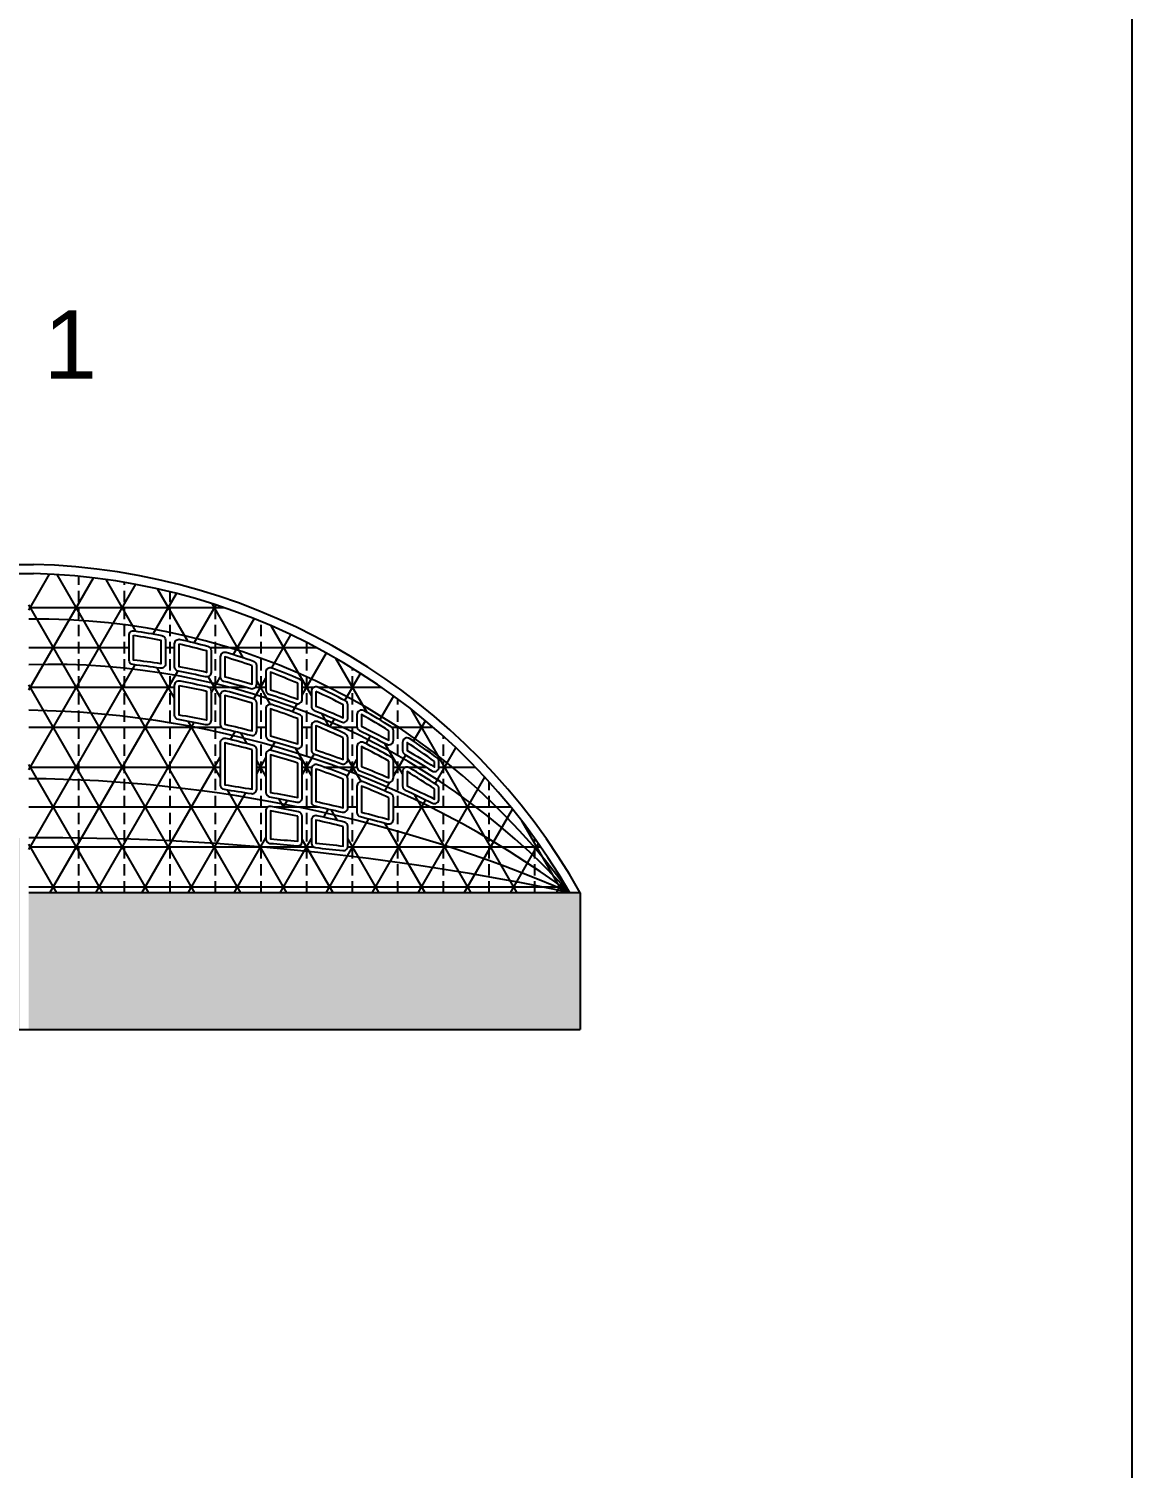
# Model space of a CAD drawing. Header units: inches. Extents: x 21 to 132, y 19 to 196.
# Drawn here: x 107.98 to 132.19, y 132.53 to 164.1 of the extents above; entities that cross this region are included whole.
import ezdxf

# ---------------------------------------------------------------- set-up
doc = ezdxf.new("R2010")
doc.units = ezdxf.units.IN
doc.header["$MEASUREMENT"] = 0
doc.linetypes.add('DIVIDE', pattern=[1.25, 0.5, -0.25, 0, -0.25, 0, -0.25])
doc.linetypes.add('HIDDEN', pattern=[0.375, 0.25, -0.125])
for name, color, linetype in [('ax', 40, 'DIVIDE'), ('FURN', 253, 'Continuous'), ('inwall', 41, 'Continuous'), ('wall', 7, 'Continuous')]:
    doc.layers.add(name, color=color, linetype=linetype)
doc.layers.add('door&win', color=5, linetype='Continuous', lineweight=25)
doc.styles.get("Standard").update_dxf_attribs({"font": 'arial.ttf'})

msp = doc.modelspace()

# ---------------------------------------------------------------- hatches: boundary and pattern name
at = {"layer": 'FURN'}
h = msp.add_hatch(dxfattribs=at)
h.set_pattern_fill('NET3', color=256, scale=7)
h.set_pattern_definition([(0, (141.3531, 111.15675), (0, 0.875), []), (60, (141.3531, 111.15675), (-0.757772, 0.4375), []), (120, (141.3531, 111.15675), (-0.757772, -0.4375), [])])
h.paths.add_polyline_path([(107.97891, 152.15202), (108.07891, 152.15202, -0.26232587), (119.84883, 145.15202), (107.97891, 145.15202)])
h.paths.add_polyline_path([(111.26166, 148.94919, -0.00744397), (111.85874, 148.83544, 0.47504345), (111.97891, 148.93339), (111.97891, 149.57474, 0.34975505), (111.90122, 149.67222, 0.01008667), (111.29727, 149.79767, 0.46938281), (111.17891, 149.69936), (111.17891, 149.04769, 0.36430136)], flags=16)
h.paths.add_polyline_path([(111.27891, 149.04769, -0.00744397), (111.87891, 148.93339), (111.87891, 149.57474, 0.01008667), (111.27891, 149.69936)], flags=0)
h.paths.add_polyline_path([(112.17891, 147.51853, 0.37151051), (112.26417, 147.41963, -0.00495158), (112.86221, 147.32442, 0.4642512), (112.97891, 147.42302), (112.97891, 148.28773, 0.34041989), (112.90446, 148.38442, 0.00768359), (112.30148, 148.53387, 0.48256168), (112.17891, 148.43645)], flags=16)
h.paths.add_polyline_path([(112.27891, 147.51853, -0.00495158), (112.87891, 147.42302), (112.87891, 148.28773, 0.00768359), (112.27891, 148.43645)], flags=0)
h.paths.add_polyline_path([(112.25679, 148.74931, -0.00752483), (112.85386, 148.60437, 0.49047188), (112.97891, 148.70118), (112.97891, 149.30976, 0.33075378), (112.9078, 149.40549, 0.01025451), (112.30385, 149.57432, 0.49012549), (112.17891, 149.47748), (112.17891, 148.84683, 0.35028282)], flags=16)
h.paths.add_polyline_path([(112.27891, 148.84683, -0.00752483), (112.87891, 148.70118), (112.87891, 149.30976, 0.01025451), (112.27891, 149.47748)], flags=0)
h.paths.add_polyline_path([(111.85718, 149.88719, 0.47994426), (111.97891, 149.9848), (111.97891, 150.46279, 0.33881099), (111.90502, 150.55933, 0.01094233), (111.30077, 150.70862, 0.48032484), (111.17891, 150.61104), (111.17891, 150.1061, 0.36246977), (111.26102, 150.00771, -0.00981709)], flags=16)
h.paths.add_polyline_path([(110.97891, 150.17345), (110.97891, 150.69457, 0.35920125), (110.89793, 150.79274, 0.01077794), (110.29369, 150.89637, 0.45834551), (110.17891, 150.79747), (110.17891, 150.25458, 0.3809247), (110.26744, 150.15524, -0.00970998), (110.86359, 150.07464, 0.46001735)], flags=16)
h.paths.add_polyline_path([(111.87891, 149.9848), (111.87891, 150.46279, 0.01094233), (111.27891, 150.61104), (111.27891, 150.1061, -0.00981709)], flags=0)
h.paths.add_polyline_path([(110.87891, 150.17345), (110.87891, 150.69457, 0.01077794), (110.27891, 150.79747), (110.27891, 150.25458, -0.00970998)], flags=0)
h.paths.add_polyline_path([(113.17891, 147.35255, 0.36213708), (113.26091, 147.25418, -0.00498056), (113.85895, 147.13856, 0.47436793), (113.97891, 147.23655), (113.97891, 147.99559, 0.32603166), (113.90943, 148.09082, 0.00779357), (113.30645, 148.27375, 0.49849144), (113.17891, 148.17761)], flags=16)
h.paths.add_polyline_path([(112.25461, 149.79318, -0.00997163), (112.85076, 149.63113, 0.50048749), (112.97891, 149.72709), (112.97891, 150.13085, 0.31982612), (112.91156, 150.22536, 0.01051556), (112.30756, 150.4199, 0.50211451), (112.17891, 150.32409), (112.17891, 149.89018, 0.34401375)], flags=16)
h.paths.add_polyline_path([(113.25191, 148.49708, -0.00762804), (113.84899, 148.31979, 0.50629731), (113.97891, 148.41521), (113.97891, 148.96962, 0.31157235), (113.91439, 149.06311, 0.01048187), (113.31044, 149.27789, 0.51159075), (113.17891, 149.18299), (113.17891, 148.59336, 0.33622779)], flags=16)
h.paths.add_polyline_path([(113.27891, 147.35255, -0.00498056), (113.87891, 147.23655), (113.87891, 147.99559, 0.00779357), (113.27891, 148.17761)], flags=0)
h.paths.add_polyline_path([(112.27891, 149.89018, -0.00997163), (112.87891, 149.72709), (112.87891, 150.13085, 0.01051556), (112.27891, 150.32409)], flags=0)
h.paths.add_polyline_path([(113.17891, 146.94581), (113.17891, 146.33397, 0.38935549), (113.27036, 146.23433, -0.00250742), (113.86936, 146.1799, 0.44251148), (113.97891, 146.27944), (113.97891, 146.82822, 0.3557552), (113.89913, 146.92616, 0.00504887), (113.29715, 147.04413, 0.46901843)], flags=16)
h.paths.add_polyline_path([(113.27891, 148.59336, -0.00762804), (113.87891, 148.41521), (113.87891, 148.96962, 0.01048187), (113.27891, 149.18299)], flags=0)
h.paths.add_polyline_path([(113.27891, 146.94581), (113.27891, 146.33397, -0.00250742), (113.87891, 146.27944), (113.87891, 146.82822, 0.00504887)], flags=0)
h.paths.add_polyline_path([(113.2482, 149.50872, -0.0101803), (113.84435, 149.30282, 0.52179267), (113.97891, 149.39666), (113.97891, 149.74484, 0.30022332), (113.91823, 149.83679, 0.01078927), (113.31423, 150.07984, 0.52436319), (113.17891, 149.98628), (113.17891, 149.60389, 0.32546094)], flags=16)
h.paths.add_polyline_path([(113.27891, 149.60389, -0.0101803), (113.87891, 149.39666), (113.87891, 149.74484, 0.01078927), (113.27891, 149.98628)], flags=0)
h.paths.add_polyline_path([(114.17891, 147.86276), (114.17891, 147.1523, 0.35276302), (114.25765, 147.05458, -0.00501564), (114.85569, 146.91815, 0.4846342), (114.97891, 147.01542), (114.97891, 147.64581, 0.31152428), (114.9144, 147.7393, 0.00793049), (114.31142, 147.95733, 0.51486926)], flags=16)
h.paths.add_polyline_path([(114.24704, 148.19046, -0.00775627), (114.84411, 147.97931, 0.52258828), (114.97891, 148.07306), (114.97891, 148.54876, 0.29208482), (114.92097, 148.63948, 0.01078034), (114.31702, 148.90379, 0.53395192), (114.17891, 148.81134), (114.17891, 148.28524, 0.32209234)], flags=16)
h.paths.add_polyline_path([(114.27891, 147.86276), (114.27891, 147.1523, -0.00501564), (114.87891, 147.01542), (114.87891, 147.64581, 0.00793049)], flags=0)
h.paths.add_polyline_path([(114.27891, 148.28524, -0.00775627), (114.87891, 148.07306), (114.87891, 148.54876, 0.01078034), (114.27891, 148.81134)], flags=0)
h.paths.add_polyline_path([(114.17891, 146.74281), (114.17891, 146.23972, 0.38454921), (114.2687, 146.14024, -0.00251159), (114.8677, 146.07569, 0.4475247), (114.97891, 146.17506), (114.97891, 146.60403, 0.34624964), (114.90244, 146.70122, 0.00508544), (114.30045, 146.84046, 0.47933939)], flags=16)
h.paths.add_polyline_path([(114.24178, 149.15019, -0.01045307), (114.83793, 148.89722, 0.5440367), (114.97891, 148.98844), (114.97891, 149.27278, 0.2802194), (114.92491, 149.36157, 0.01114662), (114.3209, 149.65757, 0.54765346), (114.17891, 149.56681), (114.17891, 149.24304, 0.30670582)], flags=16)
h.paths.add_polyline_path([(114.27891, 146.74281), (114.27891, 146.23972, -0.00251159), (114.87891, 146.17506), (114.87891, 146.60403, 0.00508544)], flags=0)
h.paths.add_polyline_path([(114.27891, 149.24304, -0.01045307), (114.87891, 148.98844), (114.87891, 149.27278, 0.01114662), (114.27891, 149.56681)], flags=0)
h.paths.add_polyline_path([(115.17891, 147.91982, 0.30782853), (115.24216, 147.82682, -0.00791314), (115.83924, 147.5799, 0.53942474), (115.97891, 147.67169), (115.97891, 148.0395, 0.27214053), (115.92755, 148.12688, 0.01116731), (115.3236, 148.44564, 0.55742443), (115.17891, 148.35618)], flags=16)
h.paths.add_polyline_path([(115.17891, 147.48905), (115.17891, 146.91709, 0.34337603), (115.25439, 146.82015, -0.00505722), (115.85243, 146.66242, 0.49506741), (115.97891, 146.75885), (115.97891, 147.23512, 0.29684262), (115.91937, 147.32657, 0.0080984), (115.31639, 147.58177, 0.53177375)], flags=16)
h.paths.add_polyline_path([(115.23537, 148.71187, -0.01080468), (115.83152, 148.40745, 0.56744163), (115.97891, 148.4955), (115.97891, 148.7051, 0.25963583), (115.93158, 148.7901, 0.01161105), (115.32758, 149.14519, 0.57224415), (115.17891, 149.05783), (115.17891, 148.8019, 0.28762688)], flags=16)
h.paths.add_polyline_path([(115.27891, 147.91982, -0.00791314), (115.87891, 147.67169), (115.87891, 148.0395, 0.01116731), (115.27891, 148.35618)], flags=0)
h.paths.add_polyline_path([(115.27891, 147.48905), (115.27891, 146.91709, -0.00505722), (115.87891, 146.75885), (115.87891, 147.23512, 0.0080984)], flags=0)
h.paths.add_polyline_path([(115.27891, 148.8019, -0.01080468), (115.87891, 148.4955), (115.87891, 148.7051, 0.01161105), (115.27891, 149.05783)], flags=0)
h.paths.add_polyline_path([(116.17891, 147.80879), (116.17891, 147.49372, 0.29338269), (116.23729, 147.4028, -0.00810349), (116.83436, 147.11768, 0.55690175), (116.97891, 147.20721), (116.97891, 147.43119, 0.25155006), (116.93413, 147.51456, 0.01166926), (116.33018, 147.89464, 0.58228568)], flags=16)
h.paths.add_polyline_path([(116.17891, 148.27258, 0.26807771), (116.22895, 148.18595, -0.0112573), (116.8251, 147.82402, 0.59229622), (116.97891, 147.90831), (116.97891, 148.0283, 0.23823999), (116.93825, 148.10879, 0.01221925), (116.33425, 148.5317, 0.59847763), (116.17891, 148.4484)], flags=16)
h.paths.add_polyline_path([(116.27891, 147.80879), (116.27891, 147.49372, -0.00810349), (116.87891, 147.20721), (116.87891, 147.43119, 0.01166926)], flags=0)
h.paths.add_polyline_path([(116.27891, 148.27258, -0.0112573), (116.87891, 147.90831), (116.87891, 148.0283, 0.01221925), (116.27891, 148.4484)], flags=0)
at = {"layer": 'inwall'}
h = msp.add_hatch(dxfattribs=at)
h.set_pattern_fill('BRICK', color=253, scale=0.6)
h.set_pattern_definition([(0, (141.35314, 111.15675), (0, 0.15), []), (90, (141.35314, 111.15675), (-0.3, 0), [0.15, -0.15]), (90, (141.50314, 111.15675), (-0.3, 0), [-0.15, 0.15])])
h.paths.add_polyline_path([(47.97891, 146.35202), (47.97891, 142.15202), (53.77891, 142.15202), (53.77891, 146.35202)])
h.paths.add_polyline_path([(53.97891, 142.15202), (59.77891, 142.15202), (59.77891, 146.35202), (53.97891, 146.35202)])
h.paths.add_polyline_path([(54.87891, 144.85202), (54.87891, 145.85202), (58.87891, 145.85202), (58.87891, 144.85202)], flags=16)
h.paths.add_polyline_path([(54.92891, 144.90202), (54.92891, 145.80202), (58.82891, 145.80202), (58.82891, 144.90202)], flags=0)
h.paths.add_polyline_path([(59.97891, 142.15202), (65.77891, 142.15202), (65.77891, 146.35202), (59.97891, 146.35202)])
h.paths.add_polyline_path([(60.87891, 144.85202), (60.87891, 145.85202), (64.87891, 145.85202), (64.87891, 144.85202)], flags=16)
h.paths.add_polyline_path([(60.92891, 144.90202), (60.92891, 145.80202), (64.82891, 145.80202), (64.82891, 144.90202)], flags=0)
h.paths.add_polyline_path([(71.77891, 142.15202), (71.77891, 146.35202), (65.97891, 146.35202), (65.97891, 142.15202)])
h.paths.add_polyline_path([(66.87891, 144.85202), (66.87891, 145.85202), (70.87891, 145.85202), (70.87891, 144.85202)], flags=16)
h.paths.add_polyline_path([(66.92891, 144.90202), (66.92891, 145.80202), (70.82891, 145.80202), (70.82891, 144.90202)], flags=0)
h.paths.add_polyline_path([(83.97891, 142.15202), (89.77891, 142.15202), (89.77891, 146.35202), (83.97891, 146.35202)])
h.paths.add_polyline_path([(84.87891, 144.85202), (84.87891, 145.85202), (88.87891, 145.85202), (88.87891, 144.85202)], flags=16)
h.paths.add_polyline_path([(84.92891, 144.90202), (84.92891, 145.80202), (88.82891, 145.80202), (88.82891, 144.90202)], flags=0)
h.paths.add_polyline_path([(95.77891, 142.15202), (95.77891, 146.35202), (89.97891, 146.35202), (89.97891, 142.15202)])
h.paths.add_polyline_path([(90.87891, 144.85202), (90.87891, 145.85202), (94.87891, 145.85202), (94.87891, 144.85202)], flags=16)
h.paths.add_polyline_path([(90.92891, 144.90202), (90.92891, 145.80202), (94.82891, 145.80202), (94.82891, 144.90202)], flags=0)
h.paths.add_polyline_path([(101.77891, 142.15202), (101.77891, 146.35202), (95.97891, 146.35202), (95.97891, 142.15202)])
h.paths.add_polyline_path([(96.87891, 144.85202), (96.87891, 145.85202), (100.87891, 145.85202), (100.87891, 144.85202)], flags=16)
h.paths.add_polyline_path([(96.92891, 144.90202), (96.92891, 145.80202), (100.82891, 145.80202), (100.82891, 144.90202)], flags=0)
h.paths.add_polyline_path([(107.77891, 142.15202), (107.77891, 146.35202), (101.97891, 146.35202), (101.97891, 142.15202)])
h.paths.add_polyline_path([(120.07891, 142.15202), (120.07891, 145.15202), (107.97891, 145.15202), (107.97891, 142.15202)])

# ---------------------------------------------------------------- linework, layer by layer
msp.add_line((132.18873, 19.16754), (132.18873, 195.67672))
at = {"layer": 'door&win'}
for points in [[(110.17891, 150.79747, -0.45834551), (110.29369, 150.89637, -0.01077794), (110.89793, 150.79274, -0.35920125), (110.97891, 150.69457), (110.97891, 150.17345, -0.46001735), (110.86359, 150.07464, 0.00970998), (110.26744, 150.15524, -0.3809247), (110.17891, 150.25458)], [(110.27891, 150.79747, -0.01077794), (110.87891, 150.69457), (110.87891, 150.17345, 0.00970998), (110.27891, 150.25458)], [(111.17891, 150.61104, -0.48032484), (111.30077, 150.70862, -0.01094233), (111.90502, 150.55933, -0.33881099), (111.97891, 150.46279), (111.97891, 149.9848, -0.47994426), (111.85718, 149.88719, 0.00981709), (111.26102, 150.00771, -0.36246977), (111.17891, 150.1061)], [(111.27891, 150.61104, -0.01094233), (111.87891, 150.46279), (111.87891, 149.9848, 0.00981709), (111.27891, 150.1061)], [(112.97891, 150.13085, 0.31982612), (112.91156, 150.22536, 0.01051556), (112.30756, 150.4199, 0.50211451), (112.17891, 150.32409), (112.17891, 149.89018, 0.34401375), (112.25461, 149.79318, -0.00997163), (112.85076, 149.63113, 0.50048749), (112.97891, 149.72709)], [(112.87891, 150.13085, 0.01051556), (112.27891, 150.32409), (112.27891, 149.89018, -0.00997163), (112.87891, 149.72709)], [(113.91823, 149.83679, 0.01078927), (113.31423, 150.07984, 0.52436319), (113.17891, 149.98628), (113.17891, 149.60389, 0.32546094), (113.2482, 149.50872, -0.0101803), (113.84435, 149.30282, 0.52179267), (113.97891, 149.39666), (113.97891, 149.74484, 0.30022332)], [(113.87891, 149.74484, 0.01078927), (113.27891, 149.98628), (113.27891, 149.60389, -0.0101803), (113.87891, 149.39666)], [(111.17891, 149.69936, -0.46938281), (111.29727, 149.79767, -0.01008667), (111.90122, 149.67222, -0.34975505), (111.97891, 149.57474), (111.97891, 148.93339, -0.47504345), (111.85874, 148.83544, 0.00744397), (111.26166, 148.94919, -0.36430136), (111.17891, 149.04769)], [(111.27891, 149.69936, -0.01008667), (111.87891, 149.57474), (111.87891, 148.93339, 0.00744397), (111.27891, 149.04769)], [(114.3209, 149.65757, 0.54765346), (114.17891, 149.56681), (114.17891, 149.24304, 0.30670582), (114.24178, 149.15019, -0.01045307), (114.83793, 148.89722, 0.5440367), (114.97891, 148.98844), (114.97891, 149.27278, 0.2802194), (114.92491, 149.36157, 0.01114662)], [(112.97891, 149.30976, 0.33075378), (112.9078, 149.40549, 0.01025451), (112.30385, 149.57432, 0.49012549), (112.17891, 149.47748), (112.17891, 148.84683, 0.35028282), (112.25679, 148.74931, -0.00752483), (112.85386, 148.60437, 0.49047188), (112.97891, 148.70118)], [(112.87891, 149.30976, 0.01025451), (112.27891, 149.47748), (112.27891, 148.84683, -0.00752483), (112.87891, 148.70118)], [(114.27891, 149.56681), (114.27891, 149.24304, -0.01045307), (114.87891, 148.98844), (114.87891, 149.27278, 0.01114662)], [(113.91439, 149.06311, 0.01048187), (113.31044, 149.27789, 0.51159075), (113.17891, 149.18299), (113.17891, 148.59336, 0.33622779), (113.25191, 148.49708, -0.00762804), (113.84899, 148.31979, 0.50629731), (113.97891, 148.41521), (113.97891, 148.96962, 0.31157235)], [(113.87891, 148.96962, 0.01048187), (113.27891, 149.18299), (113.27891, 148.59336, -0.00762804), (113.87891, 148.41521)], [(115.93158, 148.7901, 0.01161105), (115.32758, 149.14519, 0.57224415), (115.17891, 149.05783), (115.17891, 148.8019, 0.28762688), (115.23537, 148.71187, -0.01080468), (115.83152, 148.40745, 0.56744163), (115.97891, 148.4955), (115.97891, 148.7051, 0.25963583)], [(115.87891, 148.7051, 0.01161105), (115.27891, 149.05783), (115.27891, 148.8019, -0.01080468), (115.87891, 148.4955)], [(114.97891, 148.54876, 0.29208482), (114.92097, 148.63948, 0.01078034), (114.31702, 148.90379, 0.53395192), (114.17891, 148.81134), (114.17891, 148.28524, 0.32209234), (114.24704, 148.19046, -0.00775627), (114.84411, 147.97931, 0.52258828), (114.97891, 148.07306)], [(114.87891, 148.54876, 0.01078034), (114.27891, 148.81134), (114.27891, 148.28524, -0.00775627), (114.87891, 148.07306)], [(112.97891, 148.28773, 0.34041989), (112.90446, 148.38442, 0.00768359), (112.30148, 148.53387, 0.48256168), (112.17891, 148.43645), (112.17891, 147.51853, 0.37151051), (112.26417, 147.41963, -0.00495158), (112.86221, 147.32442, 0.4642512), (112.97891, 147.42302)], [(112.87891, 148.28773, 0.00768359), (112.27891, 148.43645), (112.27891, 147.51853, -0.00495158), (112.87891, 147.42302)], [(115.92755, 148.12688, 0.01116731), (115.3236, 148.44564, 0.55742443), (115.17891, 148.35618), (115.17891, 147.91982, 0.30782853), (115.24216, 147.82682, -0.00791314), (115.83924, 147.5799, 0.53942474), (115.97891, 147.67169), (115.97891, 148.0395, 0.27214053)], [(116.93825, 148.10879, 0.01221925), (116.33425, 148.5317, 0.59847763), (116.17891, 148.4484), (116.17891, 148.27258, 0.26807771), (116.22895, 148.18595, -0.0112573), (116.8251, 147.82402, 0.59229622), (116.97891, 147.90831), (116.97891, 148.0283, 0.23823999)], [(116.87891, 148.0283, 0.01221925), (116.27891, 148.4484), (116.27891, 148.27258, -0.0112573), (116.87891, 147.90831)], [(113.97891, 147.99559, 0.32603166), (113.90943, 148.09082, 0.00779357), (113.30645, 148.27375, 0.49849144), (113.17891, 148.17761), (113.17891, 147.35255, 0.36213708), (113.26091, 147.25418, -0.00498056), (113.85895, 147.13856, 0.47436793), (113.97891, 147.23655)], [(113.87891, 147.99559, 0.00779357), (113.27891, 148.17761), (113.27891, 147.35255, -0.00498056), (113.87891, 147.23655)], [(115.87891, 148.0395, 0.01116731), (115.27891, 148.35618), (115.27891, 147.91982, -0.00791314), (115.87891, 147.67169)], [(114.97891, 147.64581, 0.31152428), (114.9144, 147.7393, 0.00793049), (114.31142, 147.95733, 0.51486926), (114.17891, 147.86276), (114.17891, 147.1523, 0.35276302), (114.25765, 147.05458, -0.00501564), (114.85569, 146.91815, 0.4846342), (114.97891, 147.01542)], [(114.87891, 147.64581, 0.00793049), (114.27891, 147.86276), (114.27891, 147.1523, -0.00501564), (114.87891, 147.01542)], [(116.97891, 147.43119, 0.25155006), (116.93413, 147.51456, 0.01166926), (116.33018, 147.89464, 0.58228568), (116.17891, 147.80879), (116.17891, 147.49372, 0.29338269), (116.23729, 147.4028, -0.00810349), (116.83436, 147.11768, 0.55690175), (116.97891, 147.20721)], [(116.87891, 147.43119, 0.01166926), (116.27891, 147.80879), (116.27891, 147.49372, -0.00810349), (116.87891, 147.20721)], [(115.97891, 147.23512, 0.29684262), (115.91937, 147.32657, 0.0080984), (115.31639, 147.58177, 0.53177375), (115.17891, 147.48905), (115.17891, 146.91709, 0.34337603), (115.25439, 146.82015, -0.00505722), (115.85243, 146.66242, 0.49506741), (115.97891, 146.75885)], [(115.87891, 147.23512, 0.0080984), (115.27891, 147.48905), (115.27891, 146.91709, -0.00505722), (115.87891, 146.75885)], [(113.97891, 146.82822, 0.3557552), (113.89913, 146.92616, 0.00504887), (113.29715, 147.04413, 0.46901843), (113.17891, 146.94581), (113.17891, 146.33397, 0.38935549), (113.27036, 146.23433, -0.00250742), (113.86936, 146.1799, 0.44251148), (113.97891, 146.27944)], [(113.87891, 146.82822, 0.00504887), (113.27891, 146.94581), (113.27891, 146.33397, -0.00250742), (113.87891, 146.27944)], [(114.97891, 146.60403, 0.34624964), (114.90244, 146.70122, 0.00508544), (114.30045, 146.84046, 0.47933939), (114.17891, 146.74281), (114.17891, 146.23972, 0.38454921), (114.2687, 146.14024, -0.00251159), (114.8677, 146.07569, 0.4475247), (114.97891, 146.17506)], [(114.87891, 146.60403, 0.00508544), (114.27891, 146.74281), (114.27891, 146.23972, -0.00251159), (114.87891, 146.17506)]]:
    msp.add_lwpolyline(points, format="xyb", close=True, dxfattribs=at)
at = {"layer": 'inwall', "color": 253, "linetype": 'HIDDEN'}
for p, q in [((109.07891, 145.15202), (109.07891, 152.09258)), ((110.07891, 145.15202), (110.07891, 151.96037)), ((111.07891, 145.15202), (111.07891, 151.75326)), ((112.07891, 145.15202), (112.07891, 151.46773)), ((113.07891, 145.15202), (113.07891, 151.09858)), ((114.07891, 145.15202), (114.07891, 150.63836)), ((115.07891, 145.15202), (115.07891, 150.07648)), ((116.07891, 145.15202), (116.07891, 149.39764)), ((117.07891, 145.15202), (117.07891, 148.5789)), ((118.07891, 145.15202), (118.07891, 147.58368)), ((119.07891, 145.15202), (119.07891, 146.34751))]:
    msp.add_line(p, q, dxfattribs=at)
at = {"layer": 'inwall', "color": 253}
for centre, radius, start, end in [((108.19236, 136.83032), 14.32215, 35.52351, 90.853943), ((108.49036, 134.76745), 15.39006, 42.435331, 91.904412), ((107.74711, 128.8541), 20.2996, 53.40495, 89.345731), ((107.7633, 117.19935), 30.45343, 66.618432, 89.594348), ((108.34725, 90.77594), 55.57917, 78.056887, 90.379721)]:
    msp.add_arc(centre, radius, start, end, dxfattribs=at)
at = {"layer": 'wall'}
for p, q in [((47.67891, 152.35202), (108.07891, 152.35202)), ((47.67891, 152.15202), (108.07891, 152.15202)), ((120.07891, 145.15202), (107.97891, 145.15202)), ((120.07891, 145.15202), (120.07891, 142.15202)), ((35.67891, 142.15202), (120.07891, 142.15202))]:
    msp.add_line(p, q, dxfattribs=at)
for centre, radius, start, end in [((107.752, 138.20717), 14.14863, 29.396444, 88.676043), ((107.75185, 138.20702), 13.94883, 29.860566, 88.656445)]:
    msp.add_arc(centre, radius, start, end, dxfattribs=at)

# ---------------------------------------------------------------- texts
at = {"layer": 'ax', "insert": (108.30805, 157.92655), "char_height": 1.5, "attachment_point": 1}
msp.add_mtext_dynamic_manual_height_columns('1', width=1.4771699, gutter_width=1, heights=[0], dxfattribs=at)

doc.saveas('drawing.dxf')
